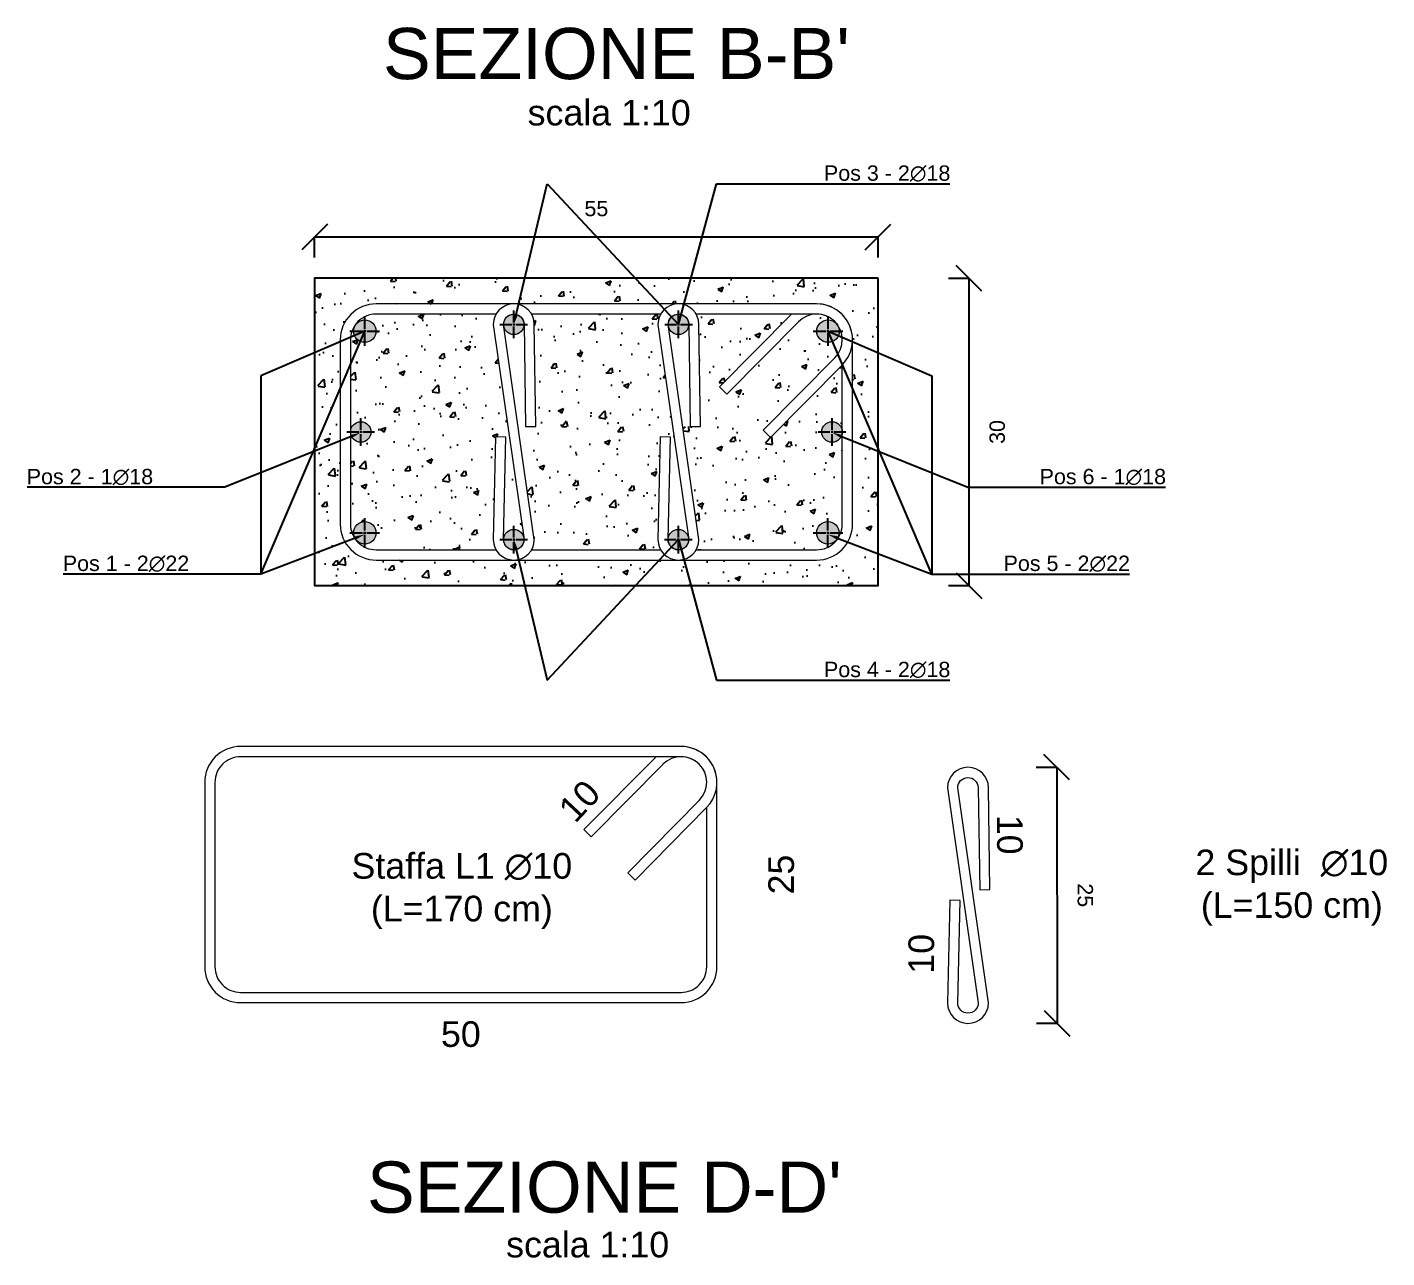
# Model space of a CAD drawing. Header units: millimetres. Extents: x -455371 to 117772, y -78417 to 116564.
# Drawn here: x -340827 to -339500, y 42168 to 43369 of the extents above; entities that cross this region are included whole.
import ezdxf
from ezdxf import colors
from ezdxf.entities.mleader import LeaderData, LeaderLine
from ezdxf.math import Vec2, Vec3

# ---------------------------------------------------------------- set-up
doc = ezdxf.new("R2010")
doc.units = ezdxf.units.MM
doc.linetypes.add('CENTER2', pattern=[28.575, 19.05, -3.175, 3.175, -3.175])
doc.layers.get('0').update_dxf_attribs({"color": 255})
for name, color, linetype, lineweight in [('armature', 5, 'Continuous', 18), ('Cls', 7, 'Continuous', 25), ('quote', 5, 'Continuous', 15), ('RETINO ARMATURE', 253, 'Continuous', 15), ('Scritte', 7, 'Continuous', 15), ('staffe', 10, 'Continuous', 15)]:
    doc.layers.add(name, color=color, linetype=linetype, lineweight=lineweight)
doc.layers.add('RETINI', color=253, linetype='Continuous')
doc.styles.get("Standard").update_dxf_attribs({"font": 'arial.ttf'})
doc.dimstyles.new('per distinte 1 a 10', dxfattribs={"dimtxt": 25, "dimasz": 150, "dimexe": 0.18, "dimexo": 250, "dimgap": 50, "dimtad": 2, "dimdec": 0, "dimlfac": 0.1, "dimzin": 0, "dimdsep": 46, "dimtxsty": 'Standard', "dimblk": 'NONE', "dimcen": 0, "dimse1": 1, "dimse2": 1, "dimsd1": 1, "dimsd2": 1, "dimadec": 0, "dimazin": 0, "dimtfac": 1, "dimtdec": 0, "dimtofl": 0, "dimtmove": 0, "dimatfit": 3, "dimldrblk": 'NONE', "dimfxl": 250, "dimfxlon": 1, "dimtolj": 1, "dimtzin": 0, "dimarcsym": 2})
doc.dimstyles.new('scala 1 a 10', dxfattribs={"dimtxt": 15, "dimasz": 25, "dimexe": 0.183, "dimexo": 0.1, "dimgap": 20, "dimtad": 2, "dimdec": 0, "dimlfac": 0.1, "dimzin": 0, "dimdsep": 46, "dimtxsty": 'Standard', "dimblk": 'OBLIQUE', "dimcen": -25, "dimadec": 0, "dimazin": 0, "dimtfac": 1, "dimtdec": 0, "dimtofl": 0, "dimtmove": 0, "dimatfit": 3, "dimfxl": 20, "dimfxlon": 1, "dimtolj": 1, "dimtzin": 0, "dimarcsym": 0})
pattern_1 = [(50, (-2847.757, -65042.44), (54.6554007, -4.7817257), [5.715, -62.865]), (355, (-2847.76, -65042.44), (-10.573026, 57.317054), [4.572, -50.292175]), (100.451445, (-2843.203, -65042.84), (44.082374, 52.5353256), [4.857003, -53.427073]), (46.1842, (-2847.76, -65027.2), (81.323712, -12.612698), [8.5725, -94.2975]), (96.635558, (-2840.98, -65028.25), (71.22124, 74.227837), [7.285507, -80.140682]), (351.18415, (-2847.76, -65027.2), (71.22124, 74.227837), [6.85799, -75.43792]), (21, (-2840.137, -65031.01), (45.4843174, -30.6795595), [5.715, -62.865]), (326, (-2840.14, -65031.01), (18.5406085, 55.25639), [4.572, -50.292]), (71.451445, (-2836.347, -65033.57), (64.024926, 24.576831), [4.857003, -53.426981]), (37.5, (-2847.757, -65042.44), (0.926581, 25.3665117), [0, -49.6824, 0, -51.054, 0, -50.4825]), (7.5, (-2847.757, -65042.44), (20.0458988, 30.0541724), [0, -29.1084, 0, -48.5394, 0, -19.2405]), (327.5, (-2864.75, -65042.44), (40.6771786, -1.7186232), [0, -19.05, 0, -59.436, 0, -78.867]), (317.5, (-2872.37, -65042.44), (44.4387544, 7.6279473), [0, -24.765, 0, -39.4716, 0, -56.007])]

# ---------------------------------------------------------------- blocks, each defined once
blk = doc.blocks.new('*U1498')
at = {"layer": 'Cls', "color": 0, "linetype": 'CENTER2', "transparency": 16777216}
for p, q in [((0, 2.2), (0, 14.5)), ((-14.5, 0), (-2.2, 0)), ((2.2, 0), (14.5, 0)), ((0, -14.5), (0, -2.2))]:
    blk.add_line(p, q, dxfattribs=at)
at = {"layer": 'Cls', "color": 0, "linetype": 'Continuous', "transparency": 16777216}
for p, q in [((-1.1, 0), (1.1, 0)), ((0, -1.1), (0, 1.1))]:
    blk.add_line(p, q, dxfattribs=at)
blk = doc.blocks.new('*U1499')
at = {"layer": 'Cls', "color": 0, "linetype": 'CENTER2', "transparency": 16777216}
for p, q in [((0, 2), (0, 13.5)), ((-13.5, 0), (-2, 0)), ((2, 0), (13.5, 0)), ((0, -13.5), (0, -2))]:
    blk.add_line(p, q, dxfattribs=at)
at = {"layer": 'Cls', "color": 0, "linetype": 'Continuous', "transparency": 16777216}
for p, q in [((-1, 0), (1, 0)), ((0, -1), (0, 1))]:
    blk.add_line(p, q, dxfattribs=at)
blk = doc.blocks.new('*U1500')
at = {"layer": 'Cls', "color": 0, "linetype": 'CENTER2', "transparency": 16777216}
for p, q in [((0, 2.2), (0, 14.5)), ((-14.5, 0), (-2.2, 0)), ((2.2, 0), (14.5, 0)), ((0, -14.5), (0, -2.2))]:
    blk.add_line(p, q, dxfattribs=at)
at = {"layer": 'Cls', "color": 0, "linetype": 'Continuous', "transparency": 16777216}
for p, q in [((-1.1, 0), (1.1, 0)), ((0, -1.1), (0, 1.1))]:
    blk.add_line(p, q, dxfattribs=at)
blk = doc.blocks.new('*U1501')
at = {"layer": 'Cls', "color": 0, "linetype": 'CENTER2', "transparency": 16777216}
for p, q in [((0, 2), (0, 13.5)), ((-13.5, 0), (-2, 0)), ((2, 0), (13.5, 0)), ((0, -13.5), (0, -2))]:
    blk.add_line(p, q, dxfattribs=at)
at = {"layer": 'Cls', "color": 0, "linetype": 'Continuous', "transparency": 16777216}
for p, q in [((-1, 0), (1, 0)), ((0, -1), (0, 1))]:
    blk.add_line(p, q, dxfattribs=at)
blk = doc.blocks.new('*U1517')
at = {"layer": 'Cls', "color": 0, "linetype": 'CENTER2', "transparency": 16777216}
for p, q in [((0, 2), (0, 13.5)), ((-13.5, 0), (-2, 0)), ((2, 0), (13.5, 0)), ((0, -13.5), (0, -2))]:
    blk.add_line(p, q, dxfattribs=at)
at = {"layer": 'Cls', "color": 0, "linetype": 'Continuous', "transparency": 16777216}
for p, q in [((-1, 0), (1, 0)), ((0, -1), (0, 1))]:
    blk.add_line(p, q, dxfattribs=at)
blk = doc.blocks.new('*U1489')
at = {"layer": 'Cls', "color": 0, "linetype": 'CENTER2', "transparency": 16777216}
for p, q in [((0, 2), (0, 13.5)), ((-13.5, 0), (-2, 0)), ((2, 0), (13.5, 0)), ((0, -13.5), (0, -2))]:
    blk.add_line(p, q, dxfattribs=at)
at = {"layer": 'Cls', "color": 0, "linetype": 'Continuous', "transparency": 16777216}
for p, q in [((-1, 0), (1, 0)), ((0, -1), (0, 1))]:
    blk.add_line(p, q, dxfattribs=at)
blk = doc.blocks.new('*U1490')
at = {"layer": 'Cls', "color": 0, "linetype": 'CENTER2', "transparency": 16777216}
for p, q in [((0, 2), (0, 13.5)), ((-13.5, 0), (-2, 0)), ((2, 0), (13.5, 0)), ((0, -13.5), (0, -2))]:
    blk.add_line(p, q, dxfattribs=at)
at = {"layer": 'Cls', "color": 0, "linetype": 'Continuous', "transparency": 16777216}
for p, q in [((-1, 0), (1, 0)), ((0, -1), (0, 1))]:
    blk.add_line(p, q, dxfattribs=at)
blk = doc.blocks.new('*U1491')
at = {"layer": 'Cls', "color": 0, "linetype": 'CENTER2', "transparency": 16777216}
for p, q in [((0, 2.2), (0, 14.5)), ((-14.5, 0), (-2.2, 0)), ((2.2, 0), (14.5, 0)), ((0, -14.5), (0, -2.2))]:
    blk.add_line(p, q, dxfattribs=at)
at = {"layer": 'Cls', "color": 0, "linetype": 'Continuous', "transparency": 16777216}
for p, q in [((-1.1, 0), (1.1, 0)), ((0, -1.1), (0, 1.1))]:
    blk.add_line(p, q, dxfattribs=at)
blk = doc.blocks.new('*U1492')
at = {"layer": 'Cls', "color": 0, "linetype": 'CENTER2', "transparency": 16777216}
for p, q in [((0, 2), (0, 13.5)), ((-13.5, 0), (-2, 0)), ((2, 0), (13.5, 0)), ((0, -13.5), (0, -2))]:
    blk.add_line(p, q, dxfattribs=at)
at = {"layer": 'Cls', "color": 0, "linetype": 'Continuous', "transparency": 16777216}
for p, q in [((-1, 0), (1, 0)), ((0, -1), (0, 1))]:
    blk.add_line(p, q, dxfattribs=at)
blk = doc.blocks.new('*U1493')
at = {"layer": 'Cls', "color": 0, "linetype": 'CENTER2', "transparency": 16777216}
for p, q in [((0, 2.2), (0, 14.5)), ((-14.5, 0), (-2.2, 0)), ((2.2, 0), (14.5, 0)), ((0, -14.5), (0, -2.2))]:
    blk.add_line(p, q, dxfattribs=at)
at = {"layer": 'Cls', "color": 0, "linetype": 'Continuous', "transparency": 16777216}
for p, q in [((-1.1, 0), (1.1, 0)), ((0, -1.1), (0, 1.1))]:
    blk.add_line(p, q, dxfattribs=at)
blk = doc.blocks.new('*D1630')
at = {"layer": 'Defpoints', "color": 0, "transparency": 16777216}
for p in [(-340154.1, 42666.7), (-340189.1, 42416.7), (-340154.1, 42416.7)]:
    blk.add_point(p, dxfattribs=at)
at = {"layer": 'quote', "color": 0, "transparency": 16777216, "insert": (-340091.3, 42541.7), "char_height": 25, "attachment_point": 5, "rotation": 90}
blk.add_mtext('\\A1;25', dxfattribs=at)
blk = doc.blocks.new('_None')
blk = doc.blocks.new('*D1631')
at = {"layer": 'Defpoints', "color": 0, "transparency": 16777216}
for p in [(-340654.1, 42631.7), (-340154.1, 42631.7), (-340154.1, 42448.6)]:
    blk.add_point(p, dxfattribs=at)
at = {"layer": 'quote', "color": 0, "transparency": 16777216, "insert": (-340404.1, 42385.8), "char_height": 25, "attachment_point": 5}
blk.add_mtext('\\A1;50', dxfattribs=at)
blk = doc.blocks.new('_Oblique')
at = {"color": 0, "linetype": 'ByBlock', "lineweight": -2}
blk.add_line((-0.5, -0.5), (0.5, 0.5), dxfattribs=at)
blk = doc.blocks.new('*D1683')
at = {"layer": 'Defpoints', "color": 0, "transparency": 16777216}
for p in [(-339909.3, 42646.4), (-339909.1, 42396.4), (-339822.2, 42396.5)]:
    blk.add_point(p, dxfattribs=at)
at = {"layer": 'quote', "color": 0, "lineweight": -2, "transparency": 16777216}
for p, q in [((-339842.5, 42646.5), (-339822.3, 42646.5)), ((-339822.5, 42646.5), (-339822.2, 42396.5)), ((-339842.2, 42396.5), (-339822.1, 42396.5))]:
    blk.add_line(p, q, dxfattribs=at)
at = {"layer": 'quote', "color": 0, "lineweight": -2, "transparency": 16777216, "xscale": 25, "yscale": 25, "zscale": 25}
for p, rotation in [((-339822.5, 42646.5), 90.04996142072099), ((-339822.2, 42396.5), 270.049961420721)]:
    blk.add_blockref('_Oblique', p, dxfattribs=dict(at, rotation=rotation))
at = {"layer": 'quote', "color": 0, "transparency": 16777216, "insert": (-339794.7, 42521.5), "char_height": 15, "attachment_point": 5, "rotation": 270.05}
blk.add_mtext('\\A1;25', dxfattribs=at)
blk = doc.blocks.new('*D2255')
at = {"layer": 'Defpoints', "color": 0, "transparency": 16777216}
for p in [(-339996.8, 43164.1), (-340546.8, 43123.7), (-339996.8, 43123.7)]:
    blk.add_point(p, dxfattribs=at)
at = {"layer": 'quote', "color": 0, "lineweight": -2, "transparency": 16777216}
for p, q in [((-340546.8, 43144.1), (-340546.8, 43164.3)), ((-340546.8, 43164.1), (-339996.8, 43164.1)), ((-339996.8, 43144.1), (-339996.8, 43164.3))]:
    blk.add_line(p, q, dxfattribs=at)
at = {"layer": 'quote', "color": 0, "lineweight": -2, "transparency": 16777216, "xscale": 25, "yscale": 25, "zscale": 25, "rotation": 180}
blk.add_blockref('_Oblique', (-340546.8, 43164.1), dxfattribs=at)
at = {"layer": 'quote', "color": 0, "lineweight": -2, "transparency": 16777216, "xscale": 25, "yscale": 25, "zscale": 25}
blk.add_blockref('_Oblique', (-339996.8, 43164.1), dxfattribs=at)
at = {"layer": 'quote', "color": 0, "transparency": 16777216, "insert": (-340271.8, 43191.7), "char_height": 15, "attachment_point": 5}
blk.add_mtext('\\A1;55', dxfattribs=at)
blk = doc.blocks.new('*D2256')
at = {"layer": 'Defpoints', "color": 0, "transparency": 16777216}
for p in [(-340546.8, 43123.7), (-339908.1, 43123.7), (-340546.8, 42823.7)]:
    blk.add_point(p, dxfattribs=at)
at = {"layer": 'quote', "color": 0, "lineweight": -2, "transparency": 16777216}
for p, q in [((-339928.1, 43123.7), (-339908, 43123.7)), ((-339908.1, 42823.7), (-339908.1, 43123.7)), ((-339928.1, 42823.7), (-339908, 42823.7))]:
    blk.add_line(p, q, dxfattribs=at)
at = {"layer": 'quote', "color": 0, "lineweight": -2, "transparency": 16777216, "xscale": 25, "yscale": 25, "zscale": 25}
for p, rotation in [((-339908.1, 43123.7), 90), ((-339908.1, 42823.7), 270)]:
    blk.add_blockref('_Oblique', p, dxfattribs=dict(at, rotation=rotation))
at = {"layer": 'quote', "color": 0, "transparency": 16777216, "insert": (-339880.5, 42973.7), "char_height": 15, "attachment_point": 5, "rotation": 90}
blk.add_mtext('\\A1;30', dxfattribs=at)

msp = doc.modelspace()

# ---------------------------------------------------------------- hatches: boundary and pattern name
at = {"layer": 'RETINI'}
h = msp.add_hatch(dxfattribs=at)
h.set_pattern_fill('AR-CONC', color=256, scale=0.3)
h.set_pattern_definition([(50, (714.86, -18365.075), (54.6554007, -4.7817257), [5.715, -62.865]), (355, (714.86, -18365.075), (-10.573026, 57.317054), [4.572, -50.292175]), (100.451445, (719.416, -18365.474), (44.082374, 52.5353256), [4.857003, -53.427073]), (46.1842, (714.86, -18349.835), (81.323712, -12.612698), [8.5725, -94.2975]), (96.635558, (721.64, -18350.89), (71.22124, 74.227837), [7.285507, -80.140682]), (351.18415, (714.86, -18349.835), (71.22124, 74.227837), [6.85799, -75.43792]), (21, (722.48, -18353.645), (45.4843174, -30.6795595), [5.715, -62.865]), (326, (722.48, -18353.645), (18.5406085, 55.25639), [4.572, -50.292]), (71.451445, (726.27, -18356.2), (64.024926, 24.576831), [4.857003, -53.426981]), (37.5, (714.861, -18365.075), (0.926581, 25.3665117), [0, -49.6824, 0, -51.054, 0, -50.4825]), (7.5, (714.86, -18365.075), (20.0458988, 30.0541724), [0, -29.1084, 0, -48.5394, 0, -19.2405]), (327.5, (697.869, -18365.075), (40.6771786, -1.7186232), [0, -19.05, 0, -59.436, 0, -78.867]), (317.5, (690.25, -18365.075), (44.4387544, 7.6279473), [0, -24.765, 0, -39.4716, 0, -56.007])])
h.paths.add_polyline_path([(-339996.8, 42823.7), (-339996.8, 43123.7), (-340546.8, 43123.7), (-340546.8, 42823.7)])
h.paths.add_polyline_path([(-340056.8, 42848.7), (-340486.8, 42848.7, -0.414214), (-340521.8, 42883.7), (-340521.8, 43063.7, -0.414214), (-340486.8, 43098.7), (-340056.8, 43098.7, -0.414214), (-340021.8, 43063.7), (-340021.8, 42883.7, -0.414214)], flags=16)
h = msp.add_hatch(dxfattribs=at)
h.set_pattern_fill('AR-CONC', color=256, scale=0.3)
h.set_pattern_definition(pattern_1)
h.paths.add_polyline_path([(-340370.1, 42968.8), (-340360.1, 42968.6), (-340362.4, 42868.6, -0.869161), (-340342.8, 42871.4), (-340372.4, 43078.7, -0.131378), (-340369.8, 43088.7), (-340486.8, 43088.7, 0.115463), (-340497.9, 43086.1), (-340497.9, 43083.2, -0.414214), (-340486.9, 43072.2, -1), (-340508.9, 43072.2), (-340510.3, 43072.2, 0.087042), (-340511.8, 43063.7), (-340511.8, 42973.7, -1), (-340491.8, 42973.7, -1), (-340511.8, 42973.7), (-340511.8, 42883.7, 0.086564), (-340510.3, 42875.2), (-340508.9, 42875.2, -1), (-340486.9, 42875.2, -0.414214), (-340497.9, 42864.2), (-340497.9, 42861.2, 0.114975), (-340486.8, 42858.7), (-340369.7, 42858.7, -0.131928), (-340372.4, 42868.7)])
h = msp.add_hatch(dxfattribs=at)
h.set_pattern_fill('AR-CONC', color=256, scale=0.3)
h.set_pattern_definition(pattern_1)
h.paths.add_polyline_path([(-340210.9, 43073.1, -0.204353), (-340209.1, 43088.7), (-340335.1, 43088.7, -0.124172), (-340332.4, 43079.2), (-340331, 42979.2), (-340348.2, 42979), (-340333.2, 42874.3, -0.204917), (-340335.1, 42858.7), (-340209, 42858.7, -0.131928), (-340211.7, 42868.7), (-340209.5, 42968.8), (-340196, 42968.5)])
h.paths.add_polyline_path([(-340031.8, 42973.7, -1), (-340051.8, 42973.7, -1), (-340031.8, 42973.7), (-340031.8, 43039.2), (-340101.9, 42968.3), (-340109, 42975.4), (-340039, 43046.1, 0.289543), (-340033.3, 43072.2), (-340034.7, 43072.2, -1), (-340056.7, 43072.2, -0.414214), (-340045.7, 43083.2), (-340045.7, 43086.1, 0.32833), (-340074.9, 43080.9), (-340144.5, 43010.5), (-340151.6, 43017.6), (-340081.3, 43088.7), (-340174.4, 43088.7, -0.124172), (-340171.7, 43079.2), (-340170.3, 42979.2), (-340187.5, 42979), (-340172.5, 42874.3, -0.204917), (-340174.4, 42858.7), (-340056.8, 42858.7, 0.114975), (-340045.8, 42861.2), (-340045.8, 42864.2, -0.414214), (-340056.8, 42875.2, -1), (-340034.8, 42875.2), (-340033.3, 42875.2, 0.086564), (-340031.8, 42883.7)])
at = {"layer": 'RETINO ARMATURE'}
h = msp.add_hatch(color=256, dxfattribs=at)
h.dxf.hatch_style = 1
h.paths.add_polyline_path([(-340351.8, 43088.7), (-340353, 43088.7, 0.396399), (-340362.4, 43078.7), (-340362, 43075.9, 0.864726), (-340342.4, 43078.6), (-340342.4, 43079, 0.38653)])
h = msp.add_hatch(color=256, dxfattribs=at)
h.dxf.hatch_style = 1
h.paths.add_polyline_path([(-340191.1, 43088.7), (-340192.3, 43088.7, 0.391303), (-340201.6, 43078.7, 0.916357), (-340181.7, 43076.9), (-340181.7, 43079.1, 0.384742)])
h.paths.add_polyline_path([(-340190.8, 43088.7), (-340191.1, 43088.7, -0.384742), (-340181.7, 43079.1), (-340181.7, 43078.7), (-340181.6, 43078.7, 0.391303)])
h.paths.add_polyline_path([(-340181.6, 43078.7), (-340181.7, 43078.7), (-340181.7, 43076.9, 0.043647)])
h.paths.add_polyline_path([(-340056.7, 43072.2, 1), (-340034.7, 43072.2, 1)])
h = msp.add_hatch(color=256, dxfattribs=at)
h.dxf.hatch_style = 1
h.paths.add_polyline_path([(-340486.9, 43072.2, 1), (-340508.9, 43072.2, 1)])
h = msp.add_hatch(color=256, dxfattribs=at)
h.dxf.hatch_style = 1
h.paths.add_polyline_path([(-340491.8, 42973.7, 1), (-340511.8, 42973.7, 1)])
h = msp.add_hatch(color=256, dxfattribs=at)
h.dxf.hatch_style = 1
h.paths.add_polyline_path([(-340056.8, 42875.2, 1), (-340034.8, 42875.2, 1)])
h.paths.add_polyline_path([(-340051.8, 42973.7, 1), (-340031.8, 42973.7, 1)])
h = msp.add_hatch(color=256, dxfattribs=at)
h.dxf.hatch_style = 1
h.paths.add_polyline_path([(-340486.9, 42875.2, 1), (-340508.9, 42875.2, 1)])
h = msp.add_hatch(color=256, dxfattribs=at)
h.dxf.hatch_style = 1
h.paths.add_polyline_path([(-340342.4, 42868.6, 0.017753), (-340342.4, 42869.3), (-340342.6, 42870.7, 0.837197), (-340362.3, 42870), (-340362.4, 42868.6, 0.619512), (-340346.3, 42860.7, 0.231788)])
h = msp.add_hatch(color=256, dxfattribs=at)
h.dxf.hatch_style = 1
h.paths.add_polyline_path([(-340181.8, 42868.6, 0.017753), (-340181.8, 42869.3), (-340182, 42870.7, 0.837197), (-340201.7, 42870), (-340201.7, 42868.6, 0.619512), (-340185.7, 42860.7, 0.231788)])

# ---------------------------------------------------------------- linework, layer by layer
at = {"layer": 'armature'}
for centre, radius in [((-340352.4, 43078.7), 10), ((-340191.6, 43078.7), 10), ((-340497.9, 43072.2), 11), ((-340045.7, 43072.2), 11), ((-340501.8, 42973.7), 10), ((-340041.8, 42973.7), 10), ((-340497.9, 42875.2), 11), ((-340352.4, 42868.6), 10), ((-340191.8, 42868.6), 10), ((-340045.8, 42875.2), 11)]:
    msp.add_circle(centre, radius, dxfattribs=at)
at = {"layer": 'Cls'}
msp.add_lwpolyline([(-339996.8, 43123.7), (-340546.8, 43123.7), (-340546.8, 42823.7), (-339996.8, 42823.7), (-339996.8, 43123.7)], dxfattribs=at)
at = {"layer": 'staffe'}
for points in [[(-340056.8, 43098.7), (-340486.8, 43098.7, 0.414214), (-340521.8, 43063.7), (-340521.8, 42883.7, 0.414214), (-340486.8, 42848.7), (-340056.8, 42848.7, 0.414214), (-340021.8, 42883.7), (-340021.8, 43063.7, 0.414214)], [(-340362.4, 42868.6), (-340360.1, 42968.6), (-340370.1, 42968.8), (-340372.4, 42868.7, 0.666247), (-340372.4, 42868.7, 1), (-340332.4, 42868.7), (-340362.4, 43078.7, -0.980013), (-340342.4, 43079.1), (-340341, 42979.1), (-340331, 42979.2), (-340332.4, 43078.7, 0.666247), (-340332.4, 43078.7, 1), (-340372.4, 43078.7), (-340342.4, 42868.7, -0.998301)], [(-340201.7, 42868.6), (-340199.5, 42968.6), (-340209.5, 42968.8), (-340211.7, 42868.7, 0.666247), (-340211.7, 42868.7, 1), (-340171.7, 42868.7), (-340201.7, 43078.7, -0.980013), (-340181.7, 43079.1), (-340180.3, 42979.1), (-340170.3, 42979.2), (-340171.7, 43078.7, 0.666247), (-340171.7, 43078.7, 1), (-340211.7, 43078.7), (-340181.7, 42868.7, -0.998301)], [(-340189.1, 42666.7), (-340619.1, 42666.7, 0.414214), (-340654.1, 42631.7), (-340654.1, 42451.7, 0.414214), (-340619.1, 42416.7), (-340189.1, 42416.7, 0.414214), (-340154.1, 42451.7), (-340154.1, 42631.7, 0.414214)], [(-339919.1, 42416.4), (-339916.9, 42516.4), (-339926.9, 42516.6), (-339929.1, 42416.4, 0.666247), (-339929.1, 42416.4, 1), (-339889.1, 42416.4), (-339919.1, 42626.4, -0.980013), (-339899.2, 42626.8), (-339897.7, 42526.9), (-339887.7, 42527), (-339889.1, 42626.4, 0.666247), (-339889.1, 42626.4, 1), (-339929.1, 42626.4), (-339899.1, 42416.4, -0.998301)]]:
    msp.add_lwpolyline(points, format="xyb", close=True, dxfattribs=at)
for points in [[(-340369.8, 43088.7), (-340486.8, 43088.7, 0.414214), (-340511.8, 43063.7), (-340511.8, 42883.7, 0.414214), (-340486.8, 42858.7), (-340369.7, 42858.7)], [(-340031.8, 43063.7, 0.414214), (-340056.8, 43088.7), (-340174.4, 43088.7)], [(-340038.7, 43046.5), (-340109, 42975.4), (-340101.9, 42968.3), (-340031.9, 43039, 0.666247), (-340056.8, 43098.7, 0.666247)], [(-340174.4, 42858.7), (-340056.8, 42858.7, 0.414214), (-340031.8, 42883.7), (-340031.8, 43039.2)], [(-340170.9, 42614.5), (-340241.2, 42543.4), (-340234.1, 42536.3), (-340164.2, 42607, 0.666247), (-340189.1, 42666.7, 0.666247)], [(-340164.1, 42631.7, 0.414214), (-340189.1, 42656.7), (-340619.1, 42656.7, 0.414214), (-340644.1, 42631.7), (-340644.1, 42451.7, 0.414214), (-340619.1, 42426.7), (-340189.1, 42426.7, 0.414214), (-340164.1, 42451.7), (-340164.1, 42607.2)]]:
    msp.add_lwpolyline(points, format="xyb", dxfattribs=at)
for points in [[(-340351.8, 43088.7), (-340353, 43088.7)], [(-340209.1, 43088.7), (-340335.1, 43088.7)], [(-340190.8, 43088.7), (-340192.3, 43088.7)], [(-340081.3, 43088.7), (-340151.6, 43017.6), (-340144.5, 43010.5), (-340074.6, 43081.2)], [(-340352.9, 42858.7), (-340351.9, 42858.7)], [(-340335.1, 42858.7), (-340209, 42858.7)], [(-340192.6, 42858.7), (-340191, 42858.7)], [(-340213.6, 42656.7), (-340283.9, 42585.6), (-340276.8, 42578.5), (-340206.8, 42649.2)]]:
    msp.add_lwpolyline(points, dxfattribs=at)
for centre in [(-340056.8, 43063.7), (-340189.1, 42631.7)]:
    msp.add_arc(centre, 25, 315.3064, 135.3064, dxfattribs=at)

# ---------------------------------------------------------------- block references
at = {"layer": 'Cls', "linetype": 'CENTER2'}
for name, p in [('*U1501', (-340352.4, 43078.7)), ('*U1517', (-340191.6, 43078.7)), ('*U1500', (-340497.9, 43072.2)), ('*U1493', (-340045.7, 43072.2)), ('*U1499', (-340501.8, 42973.7)), ('*U1492', (-340041.8, 42973.7)), ('*U1498', (-340497.9, 42875.2)), ('*U1491', (-340045.8, 42875.2)), ('*U1490', (-340352.4, 42868.6)), ('*U1489', (-340191.8, 42868.6))]:
    msp.add_blockref(name, p, dxfattribs=at)

# ---------------------------------------------------------------- texts
at = {"layer": 'Scritte', "attachment_point": 1}
for s, width, insert, char_height in [("SEZIONE B-B'", 923.094, (-340480.1, 43368.1), 50), ('scala 1:10', 923.094, (-340338.9, 43297.9), 25), ('\\pxqc;Staffa L1 ∅10 (L=170 cm)', 225.59, (-340515.9, 42562.7), 25), ('\\pxqc;2 Spilli  ∅10 (L=150 cm)', 239.335, (-339712.7, 42566.1), 25), ("SEZIONE D-D'", 923.094, (-340495.7, 42261.6), 50), ('scala 1:10', 923.094, (-340359.9, 42193), 25)]:
    msp.add_mtext_dynamic_manual_height_columns(s, width=width, gutter_width=12.5, heights=[0], dxfattribs=dict(at, insert=insert, char_height=char_height))
at = {"layer": 'Scritte', "char_height": 25}
for insert, attachment_point, rotation in [((-340310.8, 42608), 1, 46.7232), ((-339855.8, 42600.1), 1, 270.2234), ((-339967.2, 42483.8), 3, 89.7766)]:
    msp.add_mtext_dynamic_manual_height_columns('10', width=76.834, gutter_width=12.5, heights=[0], dxfattribs=dict(at, insert=insert, attachment_point=attachment_point, rotation=rotation))

# ---------------------------------------------------------------- dimensions: what is measured, and where the dimension line sits
at = {"layer": 'quote'}
dim = msp.add_linear_dim(base=(-339996.8, 43164.1), p1=(-340546.8, 43123.7), p2=(-339996.8, 43123.7), dimstyle='scala 1 a 10', dxfattribs=at)
dim.commit()
dim.dimension.update_dxf_attribs({"geometry": '*D2255', "text_midpoint": (-340271.8, 43191.7)})
dim = msp.add_linear_dim(base=(-339908.1, 43123.7), p1=(-340546.8, 42823.7), p2=(-340546.8, 43123.7), angle=90, dimstyle='scala 1 a 10', dxfattribs=at)
dim.commit()
dim.dimension.update_dxf_attribs({"geometry": '*D2256', "text_midpoint": (-339880.5, 42973.7)})
for base, p1, p2, angle, picture, middle, dimtype in [((-340154.1, 42416.7), (-340154.1, 42666.7), (-340189.1, 42416.7), 90, '*D1630', (-340154.1, 42541.7), 160), ((-340154.1, 42448.6), (-340654.1, 42631.7), (-340154.1, 42631.7), 0, '*D1631', (-340404.1, 42448.6), 161)]:
    dim = msp.add_linear_dim(base=base, p1=p1, p2=p2, angle=angle, dimstyle='per distinte 1 a 10', dxfattribs=at)
    dim.commit()
    dim.dimension.update_dxf_attribs({"geometry": picture, "text_midpoint": middle, "dimtype": dimtype})
dim = msp.add_aligned_dim(p1=(-339909.3, 42646.4), p2=(-339909.1, 42396.4), distance=86.9, dimstyle='scala 1 a 10', dxfattribs=at)
dim.commit()
dim.dimension.update_dxf_attribs({"geometry": '*D1683', "text_midpoint": (-339794.7, 42521.5)})

# ---------------------------------------------------------------- leaders
ml = msp.add_multileader_mtext('Standard', dxfattribs=at)
ml.set_content('Pos 3 - 2∅18', color=256)
ml.set_leader_properties()
ml.build(insert=Vec2(0, 0))
ml.multileader.update_dxf_attribs({"text_left_attachment_type": 6, "text_right_attachment_type": 6, "dogleg_length": 20, "arrow_head_size": 10})
ctx = ml.context
ctx.base_point, ctx.char_height, ctx.arrow_head_size, ctx.landing_gap_size, ctx.plane_origin = Vec3(-340099.7, 43215.9), 15, 10, 50, Vec3(-340452.3, 43071.9)
ctx.left_attachment, ctx.right_attachment = 6, 6
notes = []
notes.append((ctx, [(0, (1, 1, 0), (-340119.7, 43215.9), (1, 0), 20, [(2, [(-340352.4, 43078.7), (-340319.7, 43215.9), (-340191.8, 43078.7), (-340154.6, 43215.9)], 0, [])])]))
ctx.mtext.insert, ctx.mtext.flow_direction = Vec3(-340049.7, 43233.9), 5
ml = msp.add_multileader_mtext('Standard', dxfattribs=at)
ml.set_content('Pos 1 - 2∅22', color=256)
ml.set_leader_properties()
ml.build(insert=Vec2(0, 0))
ml.multileader.update_dxf_attribs({"text_left_attachment_type": 6, "text_right_attachment_type": 6, "dogleg_length": 20, "arrow_head_size": 10})
ctx = ml.context
ctx.base_point, ctx.char_height, ctx.arrow_head_size, ctx.landing_gap_size, ctx.plane_origin = Vec3(-340840, 42835), 15, 10, 50, Vec3(-340497.9, 42873.7)
ctx.left_attachment, ctx.right_attachment, ctx.text_align_type = 6, 6, 2
notes.append((ctx, [(0, (1, 1, 0), (-340599.2, 42835), (-1, 0), 20, [(1, [(-340497.9, 42873.7), (-340599.2, 42835), (-340497.9, 43072.2), (-340599.2, 43028.6)], 0, [])])]))
ctx.mtext.insert, ctx.mtext.alignment, ctx.mtext.flow_direction = Vec3(-340669.2, 42853), 3, 5
ml = msp.add_multileader_mtext('Standard', dxfattribs=at)
ml.set_content('Pos 5 - 2∅22', color=256)
ml.set_leader_properties()
ml.build(insert=Vec2(0, 0))
ml.multileader.update_dxf_attribs({"text_left_attachment_type": 6, "text_right_attachment_type": 6, "dogleg_length": 20, "arrow_head_size": 10})
ctx = ml.context
ctx.base_point, ctx.char_height, ctx.arrow_head_size, ctx.landing_gap_size, ctx.plane_origin = Vec3(-339924.4, 42835), 15, 10, 50, Vec3(-340045.7, 42873.7)
ctx.left_attachment, ctx.right_attachment = 6, 6
notes.append((ctx, [(0, (1, 1, 0), (-339944.4, 42835), (1, 0), 20, [(1, [(-340045.7, 42873.7), (-339944.4, 42835), (-340045.7, 43072.2), (-339944.4, 43028.6)], 0, [])])]))
ctx.mtext.insert, ctx.mtext.flow_direction = Vec3(-339874.4, 42853), 5
ml = msp.add_multileader_mtext('Standard', dxfattribs=at)
ml.set_content('Pos 2 - 1∅18', color=256)
ml.set_leader_properties()
ml.build(insert=Vec2(0, 0))
ml.multileader.update_dxf_attribs({"text_left_attachment_type": 6, "text_right_attachment_type": 6, "dogleg_length": 20, "arrow_head_size": 10})
ctx = ml.context
ctx.base_point, ctx.char_height, ctx.arrow_head_size, ctx.landing_gap_size, ctx.plane_origin = Vec3(-340875.4, 42919.7), 15, 10, 50, Vec3(-340190, 42837.4)
ctx.left_attachment, ctx.right_attachment, ctx.text_align_type = 6, 6, 2
notes.append((ctx, [(0, (1, 1, 0), (-340634.4, 42919.7), (-1, 0), 20, [(3, [(-340502, 42973), (-340634.4, 42919.7)], 0, [])])]))
ctx.mtext.insert, ctx.mtext.alignment, ctx.mtext.flow_direction = Vec3(-340704.4, 42937.7), 3, 5
ml = msp.add_multileader_mtext('Standard', dxfattribs=at)
ml.set_content('Pos 6 - 1∅18', color=256)
ml.set_leader_properties()
ml.build(insert=Vec2(0, 0))
ml.multileader.update_dxf_attribs({"text_left_attachment_type": 6, "text_right_attachment_type": 6, "dogleg_length": 20, "arrow_head_size": 10})
ctx = ml.context
ctx.base_point, ctx.char_height, ctx.arrow_head_size, ctx.landing_gap_size, ctx.plane_origin = Vec3(-339889.2, 42919.7), 15, 10, 50, Vec3(-340353.6, 42837.4)
ctx.left_attachment, ctx.right_attachment = 6, 6
notes.append((ctx, [(0, (1, 1, 0), (-339909.2, 42919.7), (1, 0), 20, [(3, [(-340041.6, 42973), (-339909.2, 42919.7)], 0, [])])]))
ctx.mtext.insert, ctx.mtext.flow_direction = Vec3(-339839.2, 42937.7), 5
ml = msp.add_multileader_mtext('Standard', dxfattribs=at)
ml.set_content('Pos 4 - 2∅18', color=256)
ml.set_leader_properties()
ml.build(insert=Vec2(0, 0))
ml.multileader.update_dxf_attribs({"text_left_attachment_type": 6, "text_right_attachment_type": 6, "dogleg_length": 20, "arrow_head_size": 10})
ctx = ml.context
ctx.base_point, ctx.char_height, ctx.arrow_head_size, ctx.landing_gap_size, ctx.plane_origin = Vec3(-340099.7, 42731.4), 15, 10, 50, Vec3(-340452.3, 42875.4)
ctx.left_attachment, ctx.right_attachment = 6, 6
notes.append((ctx, [(0, (1, 1, 0), (-340119.7, 42731.4), (1, 0), 20, [(2, [(-340352.4, 42868.6), (-340319.7, 42731.4), (-340191.8, 42868.6), (-340154.6, 42731.4)], 0, [])])]))
ctx.mtext.insert, ctx.mtext.flow_direction = Vec3(-340049.7, 42749.4), 5
for ctx, leaders in notes:
    for number, flags, end, landing, length, lines in leaders:
        leader = LeaderData()
        leader.index, (leader.has_last_leader_line, leader.has_dogleg_vector, leader.attachment_direction) = number, flags
        leader.last_leader_point, leader.dogleg_vector, leader.dogleg_length = Vec3(end), Vec3(landing), length
        for number, points, colour, breaks in lines:
            line = LeaderLine()
            line.index, line.vertices, line.color, line.breaks = number, Vec3.list(points), colors.encode_raw_color(colour), breaks
            leader.lines.append(line)
        ctx.leaders.append(leader)

doc.saveas('drawing.dxf')
